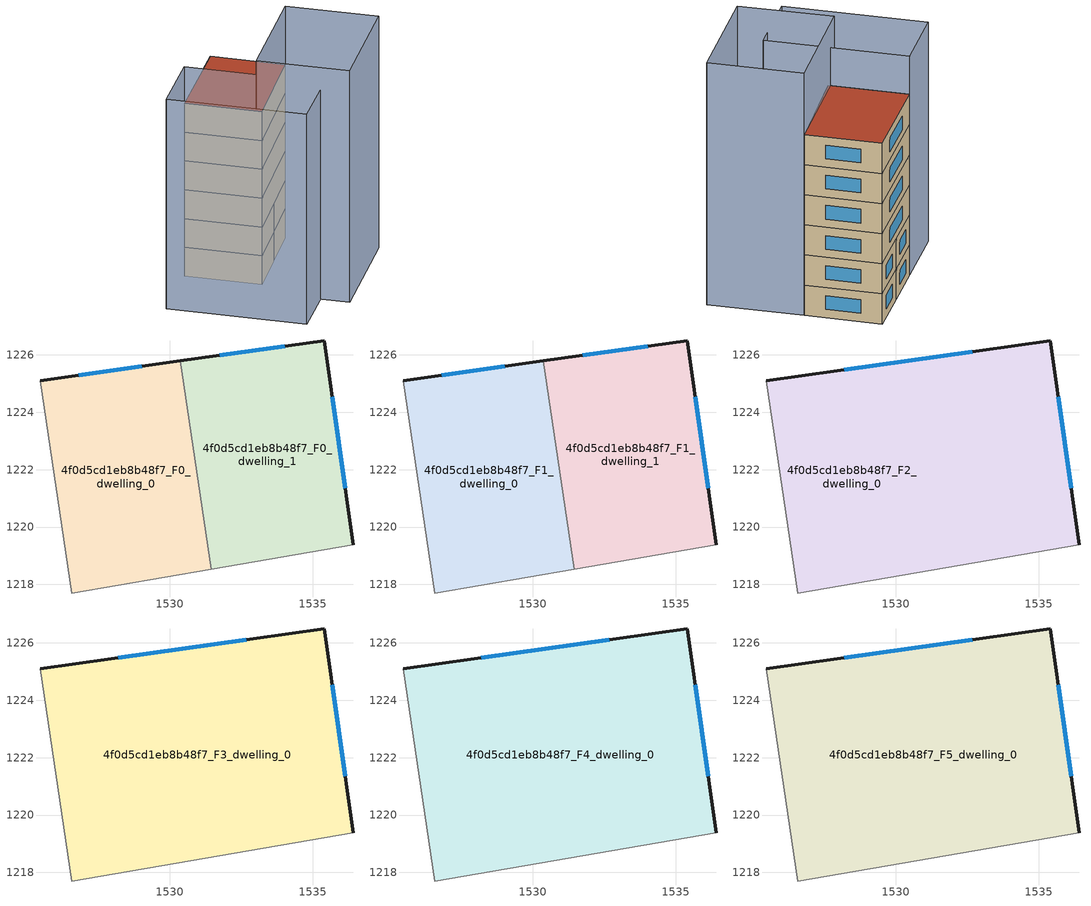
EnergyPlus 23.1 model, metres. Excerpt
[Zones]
4f0d5cd1eb8b48f7_F0_dwelling_0
 floor ground (EU_floor_Construction): 1530.38,1225.79 1531.45,1218.53 1526.59,1217.69 1525.49,1225.09 z0
 wall outside (EU_wall_Construction): 1530.38,1225.79 1525.49,1225.09 z0:3
 wall adiabatic (EU_wall_Construction): 1525.49,1225.09 1526.59,1217.69 1531.45,1218.53 z0:3
 wall to 4f0d5cd1eb8b48f7_F0_dwelling_1 (EU_wall_Construction): 1531.45,1218.53 1530.38,1225.79 z0:3
 window (EU_Window_Construction): 1529.03,1225.6 1526.83,1225.28 z0.83:2.17
4f0d5cd1eb8b48f7_F0_dwelling_1
 floor ground (EU_floor_Construction): 1535.4,1226.49 1536.39,1219.39 1531.45,1218.53 1530.38,1225.79 z0
 wall outside (EU_wall_Construction): 1536.39,1219.39 1535.4,1226.49 1530.38,1225.79 z0:3
 wall adiabatic (EU_wall_Construction): 1531.45,1218.53 1536.39,1219.39 z0:3
 window (EU_Window_Construction): 1534.01,1226.3 1531.76,1225.98 / 1536.12,1221.34 1535.67,1224.54 z0.83:2.17
4f0d5cd1eb8b48f7_F1_dwelling_0
 floor to 4f0d5cd1eb8b48f7_F0_dwelling_0 (EU_floor_Construction): 1530.38,1225.79 1531.45,1218.53 1526.59,1217.69 1525.49,1225.09 z3
 wall outside (EU_wall_Construction): 1530.38,1225.79 1525.49,1225.09 z3:6
 wall adiabatic (EU_wall_Construction): 1525.49,1225.09 1526.59,1217.69 1531.45,1218.53 z3:6
 wall to 4f0d5cd1eb8b48f7_F1_dwelling_1 (EU_wall_Construction): 1531.45,1218.53 1530.38,1225.79 z3:6
 window (EU_Window_Construction): 1529.03,1225.6 1526.83,1225.28 z3.83:5.17
4f0d5cd1eb8b48f7_F1_dwelling_1
 floor to 4f0d5cd1eb8b48f7_F0_dwelling_1 (EU_floor_Construction): 1535.4,1226.49 1536.39,1219.39 1531.45,1218.53 1530.38,1225.79 z3
 wall outside (EU_wall_Construction): 1536.39,1219.39 1535.4,1226.49 1530.38,1225.79 z3:6
 wall adiabatic (EU_wall_Construction): 1531.45,1218.53 1536.39,1219.39 z3:6
 window (EU_Window_Construction): 1534.01,1226.3 1531.76,1225.98 / 1536.12,1221.34 1535.67,1224.54 z3.83:5.17
4f0d5cd1eb8b48f7_F2_dwelling_0
 floor to 4f0d5cd1eb8b48f7_F1_dwelling_0 (EU_floor_Construction): 1530.38,1225.78 1531.45,1218.53 1526.59,1217.69 1525.49,1225.09 z6
 floor to 4f0d5cd1eb8b48f7_F1_dwelling_1 (EU_floor_Construction): 1535.4,1226.49 1536.39,1219.39 1531.45,1218.53 1530.38,1225.78 z6
 wall outside (EU_wall_Construction): 1536.39,1219.39 1535.4,1226.49 1525.49,1225.09 z6:9
 wall adiabatic (EU_wall_Construction): 1525.49,1225.09 1526.59,1217.69 1536.39,1219.39 z6:9
 window (EU_Window_Construction): 1532.67,1226.11 1528.21,1225.48 / 1536.12,1221.34 1535.67,1224.54 z6.83:8.17
4f0d5cd1eb8b48f7_F3_dwelling_0
 floor to 4f0d5cd1eb8b48f7_F2_dwelling_0 (EU_floor_Construction): 1535.4,1226.49 1536.39,1219.39 1526.59,1217.69 1525.49,1225.09 z9
 wall outside (EU_wall_Construction): 1536.39,1219.39 1535.4,1226.49 1525.49,1225.09 z9:12
 wall adiabatic (EU_wall_Construction): 1525.49,1225.09 1526.59,1217.69 1536.39,1219.39 z9:12
 window (EU_Window_Construction): 1532.67,1226.11 1528.21,1225.48 / 1536.12,1221.34 1535.67,1224.54 z9.83:11.17
4f0d5cd1eb8b48f7_F4_dwelling_0
 floor to 4f0d5cd1eb8b48f7_F3_dwelling_0 (EU_floor_Construction): 1535.4,1226.49 1536.39,1219.39 1526.59,1217.69 1525.49,1225.09 z12
 wall outside (EU_wall_Construction): 1536.39,1219.39 1535.4,1226.49 1525.49,1225.09 z12:15
 wall adiabatic (EU_wall_Construction): 1525.49,1225.09 1526.59,1217.69 1536.39,1219.39 z12:15
 window (EU_Window_Construction): 1532.67,1226.11 1528.21,1225.48 / 1536.12,1221.34 1535.67,1224.54 z12.83:14.17
4f0d5cd1eb8b48f7_F5_dwelling_0
 floor to 4f0d5cd1eb8b48f7_F4_dwelling_0 (EU_floor_Construction): 1535.4,1226.49 1536.39,1219.39 1526.59,1217.69 1525.49,1225.09 z15
 wall outside (EU_wall_Construction): 1536.39,1219.39 1535.4,1226.49 1525.49,1225.09 z15:18
 wall adiabatic (EU_wall_Construction): 1525.49,1225.09 1526.59,1217.69 1536.39,1219.39 z15:18
 window (EU_Window_Construction): 1532.67,1226.11 1528.21,1225.48 / 1536.12,1221.34 1535.67,1224.54 z15.83:17.17
 roof outside (EU_roof_Construction): 1536.39,1219.39 1535.4,1226.49 1525.49,1225.09 1526.59,1217.69 z18
shading: 1537.74,1210.59 1526.3,1208.84 / 1526.3,1208.84 1524.96,1217.64 / 1524.96,1217.64 1536.39,1219.39 / 1536.39,1219.39 1537.74,1210.59 z0:24.1; 1525.49,1225.1 1527.46,1211.82 / 1527.46,1211.82 1520.65,1210.81 / 1520.65,1210.81 1518.68,1224.1 / 1518.68,1224.1 1525.49,1225.1 z0:21.8
[Building]
EU S2 Campaign: North Axis=0; Terrain=City; Solar Distribution=FullExterior
[Site:Location]
Lyon-Bron: Latitude=45.75; Longitude=5; Time Zone=1; Elevation=198
[SizingPeriod:WeatherFileDays]
AnnualSizingPeriod: Begin Month=1; Begin Day of Month=1; End Month=12; End Day of Month=31; Day of Week for Start Day=Monday; Use Weather File Daylight Saving Period=No; Use Weather File Rain and Snow Indicators=No
[MATERIAL]
EU_InternalMass_Material: Roughness=MediumRough; Thickness=0.1; Conductivity=1; Density=1800; Specific Heat=900; Thermal Absorptance=0.9; Solar Absorptance=0.7; Visible Absorptance=0.7
[MATERIAL:NOMASS] Roughness=MediumRough; Thermal Absorptance=0.9; Solar Absorptance=0.7; Visible Absorptance=0.7
Name | Thermal Resistance
EU_wall_NoMass | 0.87146
EU_roof_NoMass | 0.842276
EU_floor_NoMass | 0.496999
[WINDOWMATERIAL:SIMPLEGLAZINGSYSTEM]
EU_Window_SimpleGlazing: UFactor=2.2525; Solar Heat Gain Coefficient=0.76; Visible Transmittance=0.76
[CONSTRUCTION]
EU_wall_Construction: EU_wall_NoMass
EU_roof_Construction: EU_roof_NoMass
EU_floor_Construction: EU_floor_NoMass
EU_Window_Construction: EU_Window_SimpleGlazing
EU_InternalMass_Construction: EU_InternalMass_Material
[ZONE] Type=1; Multiplier=1; Ceiling Height=autocalculate; Floor Area=autocalculate; Part of Total Floor Area=Yes
Name | Volume
4f0d5cd1eb8b48f7_F0_dwelling_0 | 109.728
4f0d5cd1eb8b48f7_F1_dwelling_0 | 109.727
4f0d5cd1eb8b48f7_F2_dwelling_0 | 219.444
4f0d5cd1eb8b48f7_F3_dwelling_0; 4f0d5cd1eb8b48f7_F4_dwelling_0; 4f0d5cd1eb8b48f7_F5_dwelling_0 | 219.447
4f0d5cd1eb8b48f7_F0_dwelling_1; 4f0d5cd1eb8b48f7_F1_dwelling_1 | 109.72
[INTERNALMASS] Construction=EU_InternalMass_Construction
Name | Zone or ZoneList | Surface Area
4f0d5cd1eb8b48f7_F0_dwelling_0_EU_InternalMass | 4f0d5cd1eb8b48f7_F0_dwelling_0 | 36.5741
4f0d5cd1eb8b48f7_F0_dwelling_1_EU_InternalMass | 4f0d5cd1eb8b48f7_F0_dwelling_1 | 36.5743
4f0d5cd1eb8b48f7_F1_dwelling_0_EU_InternalMass | 4f0d5cd1eb8b48f7_F1_dwelling_0 | 36.5741
4f0d5cd1eb8b48f7_F1_dwelling_1_EU_InternalMass | 4f0d5cd1eb8b48f7_F1_dwelling_1 | 36.5743
4f0d5cd1eb8b48f7_F2_dwelling_0_EU_InternalMass | 4f0d5cd1eb8b48f7_F2_dwelling_0 | 73.1491
4f0d5cd1eb8b48f7_F3_dwelling_0_EU_InternalMass | 4f0d5cd1eb8b48f7_F3_dwelling_0 | 73.1491
4f0d5cd1eb8b48f7_F4_dwelling_0_EU_InternalMass | 4f0d5cd1eb8b48f7_F4_dwelling_0 | 73.1491
4f0d5cd1eb8b48f7_F5_dwelling_0_EU_InternalMass | 4f0d5cd1eb8b48f7_F5_dwelling_0 | 73.1491
[OTHEREQUIPMENT] Fuel Type=Electricity; Design Level Calculation Method=Watts/Area; Power per Zone Floor Area=1; Fraction Latent=0; Fraction Radiant=0; Fraction Lost=0; Carbon Dioxide Generation Rate=0; EndUse Subcategory=EU_Step8_InternalGains
Name | Zone or ZoneList or Space or SpaceList | Schedule
EU_Step8_InternalGain_4f0d5cd1eb8b48f7_F0_dwelling_0_f000 | 4f0d5cd1eb8b48f7_F0_dwelling_0 | EU_Step8_GainSchedule_4f0d5cd1eb8b48f7_F0_dwelling_0_f000
EU_Step8_InternalGain_4f0d5cd1eb8b48f7_F0_dwelling_1_f000 | 4f0d5cd1eb8b48f7_F0_dwelling_1 | EU_Step8_GainSchedule_4f0d5cd1eb8b48f7_F0_dwelling_1_f000
EU_Step8_InternalGain_4f0d5cd1eb8b48f7_F1_dwelling_0_f000 | 4f0d5cd1eb8b48f7_F1_dwelling_0 | EU_Step8_GainSchedule_4f0d5cd1eb8b48f7_F1_dwelling_0_f000
EU_Step8_InternalGain_4f0d5cd1eb8b48f7_F1_dwelling_1_f000 | 4f0d5cd1eb8b48f7_F1_dwelling_1 | EU_Step8_GainSchedule_4f0d5cd1eb8b48f7_F1_dwelling_1_f000
EU_Step8_InternalGain_4f0d5cd1eb8b48f7_F2_dwelling_0_f000 | 4f0d5cd1eb8b48f7_F2_dwelling_0 | EU_Step8_GainSchedule_4f0d5cd1eb8b48f7_F2_dwelling_0_f000
EU_Step8_InternalGain_4f0d5cd1eb8b48f7_F3_dwelling_0_f000 | 4f0d5cd1eb8b48f7_F3_dwelling_0 | EU_Step8_GainSchedule_4f0d5cd1eb8b48f7_F3_dwelling_0_f000
EU_Step8_InternalGain_4f0d5cd1eb8b48f7_F4_dwelling_0_f000 | 4f0d5cd1eb8b48f7_F4_dwelling_0 | EU_Step8_GainSchedule_4f0d5cd1eb8b48f7_F4_dwelling_0_f000
EU_Step8_InternalGain_4f0d5cd1eb8b48f7_F5_dwelling_0_f000 | 4f0d5cd1eb8b48f7_F5_dwelling_0 | EU_Step8_GainSchedule_4f0d5cd1eb8b48f7_F5_dwelling_0_f000
[ZONEVENTILATION:DESIGNFLOWRATE] Schedule=EU_AlwaysOn; Design Flow Rate Calculation Method=AirChanges/Hour; Air Changes per Hour=0.425; Ventilation Type=Natural; Fan Pressure Rise=0; Fan Total Efficiency=1; Constant Term Coefficient=1; Temperature Term Coefficient=0; Velocity Term Coefficient=0; Velocity Squared Term Coefficient=0; Minimum Indoor Temperature=-100; Maximum Indoor Temperature=100; Delta Temperature=-100; Minimum Outdoor Temperature=-100; Maximum Outdoor Temperature=100; Maximum Wind Speed=40
Name | Zone or ZoneList or Space or SpaceList
EU_ConstantAir_4f0d5cd1eb8b48f7_F0_dwelling_0 | 4f0d5cd1eb8b48f7_F0_dwelling_0
EU_ConstantAir_4f0d5cd1eb8b48f7_F0_dwelling_1 | 4f0d5cd1eb8b48f7_F0_dwelling_1
EU_ConstantAir_4f0d5cd1eb8b48f7_F1_dwelling_0 | 4f0d5cd1eb8b48f7_F1_dwelling_0
EU_ConstantAir_4f0d5cd1eb8b48f7_F1_dwelling_1 | 4f0d5cd1eb8b48f7_F1_dwelling_1
EU_ConstantAir_4f0d5cd1eb8b48f7_F2_dwelling_0 | 4f0d5cd1eb8b48f7_F2_dwelling_0
EU_ConstantAir_4f0d5cd1eb8b48f7_F3_dwelling_0 | 4f0d5cd1eb8b48f7_F3_dwelling_0
EU_ConstantAir_4f0d5cd1eb8b48f7_F4_dwelling_0 | 4f0d5cd1eb8b48f7_F4_dwelling_0
EU_ConstantAir_4f0d5cd1eb8b48f7_F5_dwelling_0 | 4f0d5cd1eb8b48f7_F5_dwelling_0
[HVACTEMPLATE:THERMOSTAT] Constant Heating Setpoint=20; Constant Cooling Setpoint=50
EU_HeatOnly_4f0d5cd1eb8b48f7_F0_dwelling_0; EU_HeatOnly_4f0d5cd1eb8b48f7_F0_dwelling_1; EU_HeatOnly_4f0d5cd1eb8b48f7_F1_dwelling_0; EU_HeatOnly_4f0d5cd1eb8b48f7_F1_dwelling_1; EU_HeatOnly_4f0d5cd1eb8b48f7_F2_dwelling_0; EU_HeatOnly_4f0d5cd1eb8b48f7_F3_dwelling_0; EU_HeatOnly_4f0d5cd1eb8b48f7_F4_dwelling_0; EU_HeatOnly_4f0d5cd1eb8b48f7_F5_dwelling_0
[HVACTEMPLATE:ZONE:IDEALLOADSAIRSYSTEM] System Availability Schedule=EU_AlwaysOn; Maximum Heating Supply Air Temperature=50; Minimum Cooling Supply Air Temperature=13; Maximum Heating Supply Air Humidity Ratio=0.0156; Minimum Cooling Supply Air Humidity Ratio=0.0077; Heating Limit=NoLimit; Cooling Limit=NoLimit; Heating Availability Schedule=EU_AlwaysOn; Cooling Availability Schedule=EU_CoolingOff; Dehumidification Control Type=ConstantSensibleHeatRatio; Cooling Sensible Heat Ratio=0.7; Dehumidification Setpoint=60; Humidification Control Type=None; Humidification Setpoint=30; Outdoor Air Method=None; Outdoor Air Flow Rate per Person=0.00944; Outdoor Air Flow Rate per Zone Floor Area=0; Outdoor Air Flow Rate per Zone=0; Demand Controlled Ventilation Type=None; Outdoor Air Economizer Type=NoEconomizer; Heat Recovery Type=None; Sensible Heat Recovery Effectiveness=0.7; Latent Heat Recovery Effectiveness=0.65
Name | Template Thermostat
4f0d5cd1eb8b48f7_F0_dwelling_0 | EU_HeatOnly_4f0d5cd1eb8b48f7_F0_dwelling_0
4f0d5cd1eb8b48f7_F0_dwelling_1 | EU_HeatOnly_4f0d5cd1eb8b48f7_F0_dwelling_1
4f0d5cd1eb8b48f7_F1_dwelling_0 | EU_HeatOnly_4f0d5cd1eb8b48f7_F1_dwelling_0
4f0d5cd1eb8b48f7_F1_dwelling_1 | EU_HeatOnly_4f0d5cd1eb8b48f7_F1_dwelling_1
4f0d5cd1eb8b48f7_F2_dwelling_0 | EU_HeatOnly_4f0d5cd1eb8b48f7_F2_dwelling_0
4f0d5cd1eb8b48f7_F3_dwelling_0 | EU_HeatOnly_4f0d5cd1eb8b48f7_F3_dwelling_0
4f0d5cd1eb8b48f7_F4_dwelling_0 | EU_HeatOnly_4f0d5cd1eb8b48f7_F4_dwelling_0
4f0d5cd1eb8b48f7_F5_dwelling_0 | EU_HeatOnly_4f0d5cd1eb8b48f7_F5_dwelling_0
[SIZING:ZONE] Zone Cooling Design Supply Air Temperature Input Method=SupplyAirTemperature; Zone Cooling Design Supply Air Temperature=13; Zone Heating Design Supply Air Temperature Input Method=SupplyAirTemperature; Zone Heating Design Supply Air Temperature=50; Zone Cooling Design Supply Air Humidity Ratio=0.008; Zone Heating Design Supply Air Humidity Ratio=0.008; Cooling Design Air Flow Method=DesignDay; Cooling Design Air Flow Rate=0; Cooling Minimum Air Flow per Zone Floor Area=0.000762; Cooling Minimum Air Flow=0; Cooling Minimum Air Flow Fraction=0.2; Heating Design Air Flow Method=DesignDay; Heating Design Air Flow Rate=0; Heating Maximum Air Flow per Zone Floor Area=0.002032; Heating Maximum Air Flow=0.141576; Heating Maximum Air Flow Fraction=0.3; Account for Dedicated Outdoor Air System=No; Dedicated Outdoor Air System Control Strategy=NeutralSupplyAir; Dedicated Outdoor Air Low Setpoint Temperature for Design=autosize; Dedicated Outdoor Air High Setpoint Temperature for Design=autosize; Zone Load Sizing Method=Sensible Load Only No Latent Load; Zone Latent Cooling Design Supply Air Humidity Ratio Input Method=HumidityRatioDifference; Zone Cooling Design Supply Air Humidity Ratio Difference=0.005; Zone Latent Heating Design Supply Air Humidity Ratio Input Method=HumidityRatioDifference; Zone Humidification Design Supply Air Humidity Ratio Difference=0.005
4f0d5cd1eb8b48f7_F0_dwelling_0; 4f0d5cd1eb8b48f7_F0_dwelling_1; 4f0d5cd1eb8b48f7_F1_dwelling_0; 4f0d5cd1eb8b48f7_F1_dwelling_1; 4f0d5cd1eb8b48f7_F2_dwelling_0; 4f0d5cd1eb8b48f7_F3_dwelling_0; 4f0d5cd1eb8b48f7_F4_dwelling_0; 4f0d5cd1eb8b48f7_F5_dwelling_0
[SCHEDULE:CONSTANT]
Name | Hourly Value
EU_AlwaysOn | 1
EU_CoolingOff | 0
[SCHEDULE:FILE] Column Number=1; Rows to Skip at Top=0; Number of Hours of Data=8760; Column Separator=Comma; Interpolate to Timestep=No; Minutes per Item=60; Adjust Schedule for Daylight Savings=Yes
Name | File
EU_Step8_GainSchedule_4f0d5cd1eb8b48f7_F0_dwelling_0_f000 | ../../schedules/4f0d5cd1eb8b48f7/4f0d5cd1eb8b48f7_F0_dwelling_0_f000_gain.csv
EU_Step8_GainSchedule_4f0d5cd1eb8b48f7_F0_dwelling_1_f000 | ../../schedules/4f0d5cd1eb8b48f7/4f0d5cd1eb8b48f7_F0_dwelling_1_f000_gain.csv
EU_Step8_GainSchedule_4f0d5cd1eb8b48f7_F1_dwelling_0_f000 | ../../schedules/4f0d5cd1eb8b48f7/4f0d5cd1eb8b48f7_F1_dwelling_0_f000_gain.csv
EU_Step8_GainSchedule_4f0d5cd1eb8b48f7_F1_dwelling_1_f000 | ../../schedules/4f0d5cd1eb8b48f7/4f0d5cd1eb8b48f7_F1_dwelling_1_f000_gain.csv
EU_Step8_GainSchedule_4f0d5cd1eb8b48f7_F2_dwelling_0_f000 | ../../schedules/4f0d5cd1eb8b48f7/4f0d5cd1eb8b48f7_F2_dwelling_0_f000_gain.csv
EU_Step8_GainSchedule_4f0d5cd1eb8b48f7_F3_dwelling_0_f000 | ../../schedules/4f0d5cd1eb8b48f7/4f0d5cd1eb8b48f7_F3_dwelling_0_f000_gain.csv
EU_Step8_GainSchedule_4f0d5cd1eb8b48f7_F4_dwelling_0_f000 | ../../schedules/4f0d5cd1eb8b48f7/4f0d5cd1eb8b48f7_F4_dwelling_0_f000_gain.csv
EU_Step8_GainSchedule_4f0d5cd1eb8b48f7_F5_dwelling_0_f000 | ../../schedules/4f0d5cd1eb8b48f7/4f0d5cd1eb8b48f7_F5_dwelling_0_f000_gain.csv
